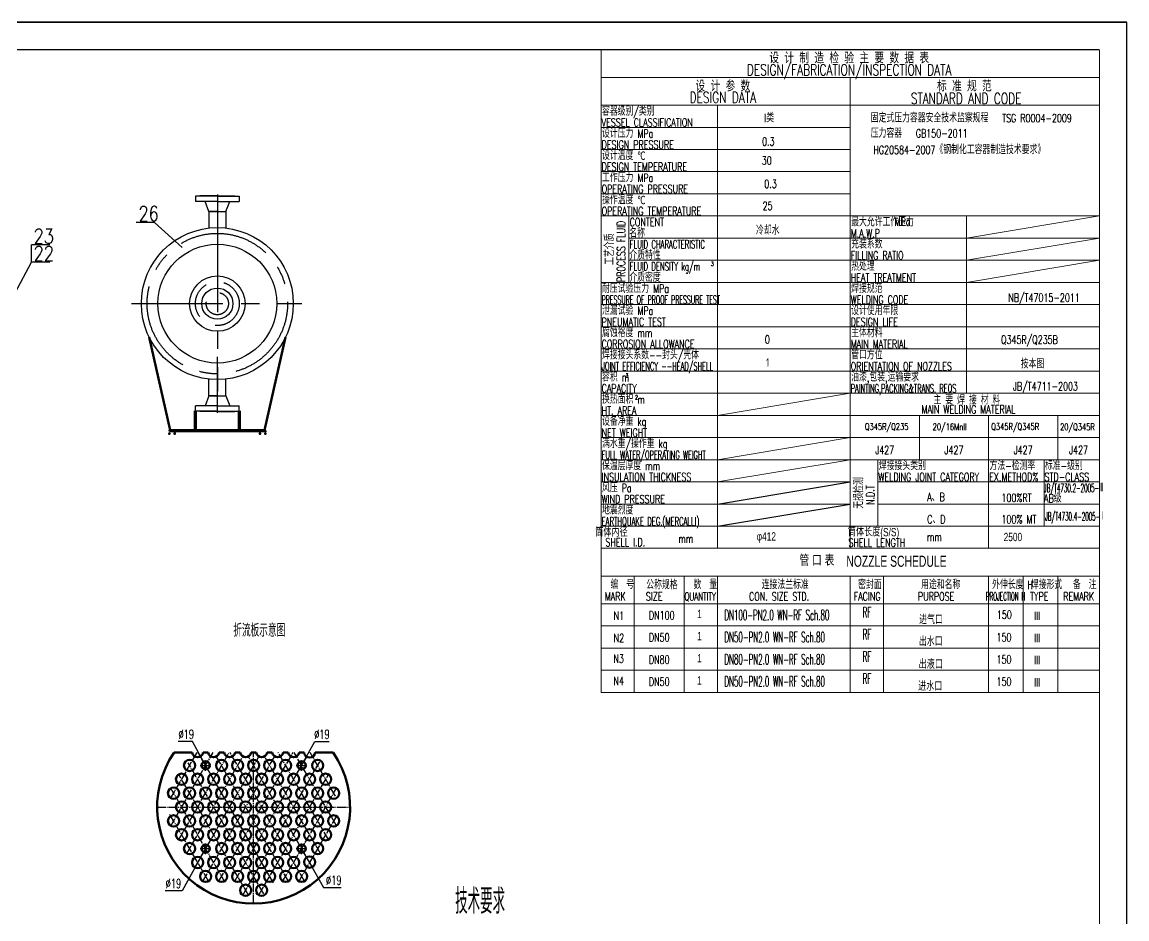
# Model space of a CAD drawing. Header units: millimetres. Extents: x 75358 to 83432, y 78872 to 84574.
# Drawn here: x 79600 to 83432, y 81466 to 84574 of the extents above; entities that cross this region are included whole.
import ezdxf
from ezdxf.enums import TextEntityAlignment as Align

# ---------------------------------------------------------------- set-up
doc = ezdxf.new("R2010")
doc.units = ezdxf.units.MM
for name, pattern in [('CENTER', [50.8, 31.75, -6.35, 6.35, -6.35]), ('DASHED', [19.05, 12.7, -6.35]), ('EB_DASHDOT', [39, 30, -3, 3, -3])]:
    doc.linetypes.add(name, pattern=pattern)
for name, color, linetype in [('09图框与明细表层', 4, 'Continuous'), ('2细线层', 4, 'Continuous'), ('3中心线层', 1, 'CENTER'), ('4虚线层', 6, 'DASHED'), ('7标注层', 4, 'Continuous'), ('DATA', 4, 'Continuous')]:
    doc.layers.add(name, color=color, linetype=linetype)
for name, color, linetype, lineweight in [('A 粗实线', 7, 'Continuous', 60), ('CAXA0', 7, 'Continuous', 70), ('CAXA1', 1, 'EB_DASHDOT', 25), ('CAXA3', 7, 'Continuous', 25), ('图层1', 7, 'Continuous', 30), ('文字', 4, 'Continuous', 13)]:
    doc.layers.add(name, color=color, linetype=linetype, lineweight=lineweight)
doc.styles.add('JEREH', font='romans.shx', dxfattribs={"width": 0.7, "bigfont": 'hztxt.shx'})
doc.styles.add('JEREH1', font='isocp.shx', dxfattribs={"width": 0.75, "bigfont": 'hzfs.shx'})
doc.styles.add('PC_TEXTSTYLE', font='romans.shx', dxfattribs={"width": 0.75, "bigfont": 'hztxt.shx'})
doc.styles.add('VCADHZ', font='vcadtxt3.shx', dxfattribs={"width": 0.75, "bigfont": 'vcadhz.shx'})
doc.styles.add('机械', font='txt.shx', dxfattribs={"width": 0.667, "height": 15, "bigfont": 'gbcbig.shx'})
doc.styles.add('残雪', font='romans.shx', dxfattribs={"width": 0.5, "bigfont": 'hztxt.shx'})

# ---------------------------------------------------------------- blocks, each defined once
blk = doc.blocks.new('*CAXBLOCK123250')
at = {"layer": 'CAXA3', "linetype": 'Continuous', "lineweight": 25}
blk.add_hatch(color=0, dxfattribs=at).paths.add_polyline_path([(-930.9, -1121.9), (-934.9, -1111.8), (-937.3, -1113.1)], flags=0)
at = {"layer": 'CAXA3', "color": 0, "linetype": 'Continuous', "lineweight": 25}
for p, q in [((-976.9, -1039.2), (-1026.6, -1039.2)), ((-930.9, -1121.9), (-976.9, -1039.2))]:
    blk.add_line(p, q, dxfattribs=at)
at = {"layer": 'CAXA3', "color": 0, "linetype": 'Continuous', "lineweight": 25, "insert": (-1025, -998), "char_height": 31.5, "attachment_point": 1, "style": '机械'}
blk.add_mtext('{%%C}19', dxfattribs=at)
blk = doc.blocks.new('*CAXBLOCK124251')
at = {"layer": 'CAXA3', "linetype": 'Continuous', "lineweight": 25}
blk.add_hatch(color=0, dxfattribs=at).paths.add_polyline_path([(-597.9, -1121.9), (-593.8, -1111.8), (-591.4, -1113.1)], flags=0)
at = {"layer": 'CAXA3', "color": 0, "linetype": 'Continuous', "lineweight": 25}
for p, q in [((-597.9, -1121.9), (-551.8, -1039.2)), ((-551.8, -1039.2), (-502.1, -1039.2))]:
    blk.add_line(p, q, dxfattribs=at)
at = {"layer": 'CAXA3', "color": 0, "linetype": 'Continuous', "lineweight": 25, "insert": (-554.6, -998), "char_height": 31.5, "attachment_point": 1, "style": '机械'}
blk.add_mtext('{%%C}19', dxfattribs=at)
blk = doc.blocks.new('*CAXBLOCK125252')
at = {"layer": 'CAXA3', "linetype": 'Continuous', "lineweight": 25}
blk.add_hatch(color=0, dxfattribs=at).paths.add_polyline_path([(-930.9, -1410.2), (-937.3, -1419), (-934.9, -1420.3)], flags=0)
at = {"layer": 'CAXA3', "color": 0, "linetype": 'Continuous', "lineweight": 25}
for p, q in [((-930.9, -1410.2), (-1012.5, -1556.5)), ((-1012.5, -1556.5), (-1071.2, -1556.5))]:
    blk.add_line(p, q, dxfattribs=at)
at = {"layer": 'CAXA3', "color": 0, "linetype": 'Continuous', "lineweight": 25, "insert": (-1069.6, -1515.4), "char_height": 31.5, "attachment_point": 1, "style": '机械'}
blk.add_mtext('{%%C}19', dxfattribs=at)
blk = doc.blocks.new('*CAXBLOCK126253')
at = {"layer": 'CAXA3', "linetype": 'Continuous', "lineweight": 25}
blk.add_hatch(color=0, dxfattribs=at).paths.add_polyline_path([(-597.9, -1410.2), (-593.8, -1420.3), (-591.4, -1419)], flags=0)
at = {"layer": 'CAXA3', "color": 0, "linetype": 'Continuous', "lineweight": 25}
for p, q in [((-597.9, -1410.2), (-522.6, -1545.2)), ((-522.6, -1545.2), (-460.9, -1545.2))]:
    blk.add_line(p, q, dxfattribs=at)
at = {"layer": 'CAXA3', "color": 0, "linetype": 'Continuous', "lineweight": 25, "insert": (-513.4, -1504), "char_height": 31.5, "attachment_point": 1, "style": '机械'}
blk.add_mtext('{%%C}19', dxfattribs=at)

msp = doc.modelspace()

# ---------------------------------------------------------------- linework, layer by layer
at = {"color": 4}
for p, q in [((82011.55986, 82903.91377), (82472.36016, 82980.71378)), ((82011.55986, 82827.11377), (82472.36016, 82903.91377))]:
    msp.add_line(p, q, dxfattribs=at)
at = {"ltscale": 10}
for radius in [263.5, 206, 96, 54]:
    msp.add_circle((80277.48822, 83598.50199), radius, dxfattribs=at)
at = {"layer": '09图框与明细表层'}
for p, q in [((75358.19635, 84574.31393), (83431.79635, 84574.31393)), ((83431.79635, 84574.31393), (75358.19635, 84574.31393)), ((83431.79635, 78871.91393), (83431.79635, 84574.31393))]:
    msp.add_line(p, q, dxfattribs=at)
at = {"layer": '09图框与明细表层', "color": 7}
msp.add_line((83335.79635, 84478.31393), (75598.19635, 84478.31393), dxfattribs=at)
at = {"layer": '3中心线层', "ltscale": 10}
for p, q in [((80277.48822, 83977.18236), (80277.48822, 83794.99473)), ((80277.48822, 83964.68236), (80277.48822, 83782.49473)), ((80277.48822, 83886.55089), (80277.48822, 83295.46332)), ((79979.5697, 83598.50199), (80570.10237, 83598.50199)), ((80277.48822, 83232.32163), (80277.48822, 83414.50925)), ((80277.48822, 83219.82163), (80277.48822, 83402.00925))]:
    msp.add_line(p, q, dxfattribs=at)
msp.add_circle((80277.48822, 83598.50199), 243.5, dxfattribs=at)
at = {"layer": '4虚线层', "ltscale": 10}
for radius in [76, 38.5]:
    msp.add_circle((80277.48822, 83598.50199), radius, dxfattribs=at)
at = {"layer": '7标注层'}
for p, q in [((80060.03841, 83880.15317), (79996.03841, 83880.15317)), ((80155.59581, 83793.3666), (80060.03841, 83880.15317)), ((79632.44801, 83741.96572), (79632.44801, 83801.96572)), ((79696.44801, 83801.96572), (79632.44801, 83801.96572)), ((79576.04758, 83635.87844), (79632.44801, 83741.96572)), ((79696.44801, 83741.96572), (79632.44801, 83741.96572))]:
    msp.add_line(p, q, dxfattribs=at)
at = {"layer": 'A 粗实线'}
for p, q in [((80114.27642, 83159.49907), (80041.02211, 83482.24352)), ((80440.70001, 83159.49907), (80513.95432, 83482.24352)), ((80198.97652, 83159.49907), (80198.97652, 83226.92652)), ((80202.49197, 83159.49907), (80202.49197, 83225.75518)), ((80352.48446, 83159.49907), (80352.48446, 83225.75518)), ((80355.99991, 83159.49907), (80355.99991, 83226.92652)), ((80111.09029, 83159.49907), (80443.88614, 83159.49907)), ((80111.09029, 83155.98362), (80111.09029, 83159.49907)), ((80111.09029, 83155.98362), (80443.88614, 83155.98362)), ((80129.83935, 83151.76508), (80129.83935, 83163.71761)), ((80425.13708, 83151.76508), (80425.13708, 83163.71761)), ((80443.88614, 83155.98362), (80443.88614, 83159.49907)), ((80443.88614, 83155.98362), (80443.88614, 83159.49907)), ((80443.88614, 83155.98362), (80443.88614, 83159.49907))]:
    msp.add_line(p, q, dxfattribs=at)
for p in [(80111.09029, 83147.77049), (80129.83935, 83147.77049), (80425.13708, 83147.77049), (80443.88614, 83155.98362), (80443.88614, 83147.77049)]:
    msp.add_point(p, dxfattribs=at)
at = {"layer": 'CAXA0'}
for p, q in [((80127.37991, 82042.59575), (80189.89172, 82042.59575)), ((80228.34365, 82042.59575), (80245.39172, 82042.59575)), ((80283.84365, 82042.59575), (80300.89172, 82042.59575)), ((80339.34365, 82042.59575), (80356.39172, 82042.59575)), ((80394.84365, 82042.59575), (80411.89172, 82042.59575)), ((80450.34365, 82042.59575), (80467.39172, 82042.59575)), ((80505.84365, 82042.59575), (80522.89172, 82042.59575)), ((80561.34365, 82042.59575), (80578.21246, 82042.59575)), ((80617.02291, 82042.59575), (80679.35546, 82042.59575))]:
    msp.add_line(p, q, dxfattribs=at)
for centre, radius in [((80181.36768, 81997.78898), 19.5), ((80236.86768, 81997.78898), 14.25), ((80292.36768, 81997.78898), 19.5), ((80347.86768, 81997.78898), 19.5), ((80403.36768, 81997.78898), 19.5), ((80458.86768, 81997.78898), 19.5), ((80514.36768, 81997.78898), 19.5), ((80569.86768, 81997.78898), 14.25), ((80625.36768, 81997.78898), 19.5), ((80153.61768, 81949.72457), 19.5), ((80209.11768, 81949.72457), 19.5), ((80264.61768, 81949.72457), 19.5), ((80320.11768, 81949.72457), 19.5), ((80375.61768, 81949.72457), 19.5), ((80431.11768, 81949.72457), 19.5), ((80486.61768, 81949.72457), 19.5), ((80542.11768, 81949.72457), 19.5), ((80597.61768, 81949.72457), 19.5), ((80653.11768, 81949.72457), 19.5), ((80125.86768, 81901.66016), 19.5), ((80181.36768, 81901.66016), 19.5), ((80236.86768, 81901.66016), 19.5), ((80292.36768, 81901.66016), 19.5), ((80347.86768, 81901.66016), 19.5), ((80403.36768, 81901.66016), 19.5), ((80458.86768, 81901.66016), 19.5), ((80514.36768, 81901.66016), 19.5), ((80569.86768, 81901.66016), 19.5), ((80625.36768, 81901.66016), 19.5), ((80680.86768, 81901.66016), 19.5), ((80153.61768, 81853.59575), 19.5), ((80209.11768, 81853.59575), 19.5), ((80264.61768, 81853.59575), 19.5), ((80320.11768, 81853.59575), 19.5), ((80375.61768, 81853.59575), 19.5), ((80431.11768, 81853.59575), 19.5), ((80486.61768, 81853.59575), 19.5), ((80542.11768, 81853.59575), 19.5), ((80597.61768, 81853.59575), 19.5), ((80653.11768, 81853.59575), 19.5), ((80125.86768, 81805.53134), 19.5), ((80181.36768, 81805.53134), 19.5), ((80236.86768, 81805.53134), 19.5), ((80292.36768, 81805.53134), 19.5), ((80347.86768, 81805.53134), 19.5), ((80403.36768, 81805.53134), 19.5), ((80458.86768, 81805.53134), 19.5), ((80514.36768, 81805.53134), 19.5), ((80569.86768, 81805.53134), 19.5), ((80625.36768, 81805.53134), 19.5), ((80680.86768, 81805.53134), 19.5), ((80153.61768, 81757.46693), 19.5), ((80209.11768, 81757.46693), 19.5), ((80264.61768, 81757.46693), 19.5), ((80320.11768, 81757.46693), 19.5), ((80375.61768, 81757.46693), 19.5), ((80431.11768, 81757.46693), 19.5), ((80486.61768, 81757.46693), 19.5), ((80542.11768, 81757.46693), 19.5), ((80597.61768, 81757.46693), 19.5), ((80653.11768, 81757.46693), 19.5), ((80181.36768, 81709.40252), 19.5), ((80292.36768, 81709.40252), 19.5), ((80347.86768, 81709.40252), 19.5), ((80403.36768, 81709.40252), 19.5), ((80458.86768, 81709.40252), 19.5), ((80514.36768, 81709.40252), 19.5), ((80625.36768, 81709.40252), 19.5), ((80236.86768, 81709.40252), 14.25), ((80569.86768, 81709.40252), 14.25), ((80209.11768, 81661.33811), 19.5), ((80264.61768, 81661.33811), 19.5), ((80320.11768, 81661.33811), 19.5), ((80375.61768, 81661.33811), 19.5), ((80431.11768, 81661.33811), 19.5), ((80486.61768, 81661.33811), 19.5), ((80542.11768, 81661.33811), 19.5), ((80597.61768, 81662.67552), 19.5), ((80236.86768, 81613.2737), 19.5), ((80292.36768, 81613.2737), 19.5), ((80347.86768, 81613.2737), 19.5), ((80403.36768, 81613.2737), 19.5), ((80458.86768, 81613.2737), 19.5), ((80514.36768, 81613.2737), 19.5), ((80569.86768, 81613.2737), 19.5), ((80375.61768, 81565.20929), 19.5), ((80431.11768, 81565.20929), 19.5)]:
    msp.add_circle(centre, radius, dxfattribs=at)
for centre, radius, start, end in [((80403.36768, 81853.59575), 334.5, 145.59615169, 34.40384831), ((80209.11768, 82045.85339), 19.5, 189.61683454, 350.38316546), ((80264.61768, 82045.85339), 19.5, 189.61683454, 350.38316546), ((80320.11768, 82045.85339), 19.5, 189.61683454, 350.38316546), ((80375.61768, 82045.85339), 19.5, 189.61683454, 350.38316546), ((80431.11768, 82045.85339), 19.5, 189.61683454, 350.38316546), ((80486.61768, 82045.85339), 19.5, 189.61683454, 350.38316546), ((80542.11768, 82045.85339), 19.5, 189.61683454, 350.38316546), ((80597.61768, 82044.51598), 19.5, 185.6512585, 354.3487415)]:
    msp.add_arc(centre, radius, start, end, dxfattribs=at)
at = {"layer": 'CAXA1', "linetype": 'EB_DASHDOT', "lineweight": 25}
for p, q in [((80114.8557, 81786.45803), (80262.73689, 82042.59575)), ((80403.36768, 81519.09575), (80403.36768, 82042.59575)), ((80171.84906, 81692.91577), (80365.86768, 82028.96589)), ((80218.11768, 81997.78898), (80255.61768, 81997.78898)), ((80227.13669, 81596.41911), (80476.86768, 82028.96589)), ((80236.86768, 81979.03898), (80236.86768, 82016.53898)), ((80524.10447, 81596.4091), (80274.36768, 82028.96589)), ((80551.11768, 81997.78898), (80588.61768, 81997.78898)), ((80569.86768, 81979.03898), (80569.86768, 82016.53898)), ((80304.5348, 81592.19964), (80115.11191, 81920.28971)), ((80068.86768, 81853.59575), (80737.86768, 81853.59575)), ((80236.86768, 81690.65252), (80236.86768, 81728.15252)), ((80569.86768, 81690.65252), (80569.86768, 81728.15252)), ((80218.11768, 81709.40252), (80255.61768, 81709.40252)), ((80551.11768, 81709.40252), (80588.61768, 81709.40252))]:
    msp.add_line(p, q, dxfattribs=at)
at = {"layer": 'CAXA1'}
for p, q in [((80114.86688, 81882.60621), (80207.23689, 82042.59575)), ((80143.86768, 81740.57943), (80318.23689, 82042.59575)), ((80464.11768, 81604.18043), (80210.99848, 82042.59575)), ((80471.96877, 81590.58196), (80210.99848, 82042.59575)), ((80284.0489, 81598.86514), (80540.23689, 82042.59575)), ((80579.34539, 81596.85783), (80321.99848, 82042.59575)), ((80662.6351, 81740.98228), (80488.49848, 82042.59575)), ((80689.11768, 81791.24192), (80543.99848, 82042.59575)), ((80686.95163, 81891.12246), (80599.49848, 82042.59575)), ((80438.62853, 81552.20013), (80176.49888, 82006.22199)), ((80199.39501, 81644.49794), (80421.36768, 82028.96589)), ((80339.63036, 81599.00624), (80587.2943, 82027.97277)), ((80365.97919, 81548.51493), (80632.53572, 82010.20438)), ((80605.12853, 81648.32895), (80385.36768, 82028.96589)), ((80634.99964, 81692.71949), (80440.86768, 82028.96589)), ((80385.36768, 81548.3218), (80143.86768, 81966.61207)), ((80422.76675, 81550.74505), (80662.44125, 81965.87345)), ((80503.96903, 81595.2627), (80690.74073, 81918.76078)), ((80246.39023, 81596.78018), (80112.48542, 81828.71011)), ((80690.33158, 81821.92328), (80559.54996, 81595.40287))]:
    msp.add_line(p, q, dxfattribs=at)
at = {"layer": '图层1'}
for p, q in [((80277.48822, 83971.31689), (80202.0927, 83971.31689)), ((80202.0927, 83971.31689), (80202.0927, 83952.92224)), ((80277.48822, 83952.92224), (80202.0927, 83952.92224)), ((80277.48822, 83972.50109), (80217.09263, 83972.50109)), ((80217.09263, 83972.50109), (80217.09263, 83971.31689)), ((80234.48822, 83952.92224), (80234.46097, 83952.92224)), ((80234.61644, 83952.50109), (80234.46097, 83952.92224)), ((80247.48822, 83917.63293), (80235.2527, 83952.92224)), ((80277.48822, 83972.50109), (80337.8838, 83972.50109)), ((80277.48822, 83971.31689), (80352.88373, 83971.31689)), ((80277.48822, 83952.92224), (80352.88373, 83952.92224)), ((80307.48822, 83917.63293), (80320.51546, 83952.92224)), ((80337.8838, 83972.50109), (80337.8838, 83971.31689)), ((80352.88373, 83971.31689), (80352.88373, 83952.92224)), ((80247.48822, 83917.63293), (80247.48822, 83860.28864)), ((80277.48822, 83917.63293), (80247.48822, 83917.63293)), ((80251.48822, 83917.63293), (80307.48822, 83917.63293)), ((80277.48822, 83917.63293), (80307.48822, 83917.63293)), ((80307.48822, 83917.63293), (80307.48822, 83860.28864)), ((80247.48822, 83279.37106), (80247.48822, 83336.71534)), ((80307.48822, 83279.37106), (80307.48822, 83336.71534)), ((80247.48822, 83279.37106), (80235.2527, 83244.08175)), ((80277.48822, 83279.37106), (80247.48822, 83279.37106)), ((80251.48822, 83279.37106), (80307.48822, 83279.37106)), ((80277.48822, 83279.37106), (80307.48822, 83279.37106)), ((80307.48822, 83279.37106), (80320.51546, 83244.08175)), ((80277.48822, 83244.08175), (80202.0927, 83244.08175)), ((80202.0927, 83225.6871), (80202.0927, 83244.08175)), ((80277.48822, 83225.6871), (80202.0927, 83225.6871)), ((80217.09263, 83224.50289), (80217.09263, 83225.6871)), ((80277.48822, 83224.50289), (80217.09263, 83224.50289)), ((80234.61644, 83244.50289), (80234.46097, 83244.08175)), ((80234.48822, 83244.08175), (80234.46097, 83244.08175)), ((80277.48822, 83244.08175), (80352.88373, 83244.08175)), ((80277.48822, 83225.6871), (80352.88373, 83225.6871)), ((80277.48822, 83224.50289), (80337.8838, 83224.50289)), ((80337.8838, 83224.50289), (80337.8838, 83225.6871)), ((80352.88373, 83225.6871), (80352.88373, 83244.08175))]:
    msp.add_line(p, q, dxfattribs=at)
at = {"layer": '文字'}
for p, q in [((81608.35912, 82801.79392), (81608.3596, 84478.31391)), ((81608.35912, 82801.79392), (81608.3596, 84478.31391)), ((81608.36041, 82251.11372), (81608.3596, 84478.31391)), ((81608.36041, 82251.11372), (81608.3596, 84478.31391)), ((83336.36052, 78967.91393), (83336.36052, 84478.31393)), ((83336.36071, 84382.31391), (81608.35957, 84382.31391)), ((82472.36016, 82827.11377), (82472.36016, 84382.31391)), ((82472.36016, 82750.31376), (82472.36016, 84382.31391)), ((83336.36071, 84286.3139), (81608.35957, 84286.3139)), ((83336.36071, 84286.3139), (81608.35957, 84286.3139)), ((82011.55986, 82827.11377), (82011.55986, 84286.3139)), ((82011.55986, 82750.31376), (82011.55986, 84286.3139)), ((82472.36016, 84209.51389), (81608.35957, 84209.51389)), ((82472.36016, 84209.51389), (81608.35957, 84209.51389)), ((82472.36016, 84132.71388), (81608.35957, 84132.71388)), ((82472.36016, 84132.71388), (81608.35957, 84132.71388)), ((82472.36016, 84055.91388), (81608.35957, 84055.91388)), ((82472.36016, 84055.91388), (81608.35957, 84055.91388)), ((82472.36016, 83979.11387), (81608.35957, 83979.11387)), ((82472.36016, 83979.11387), (81608.35957, 83979.11387)), ((83336.36071, 83902.31386), (81608.35981, 83902.31386)), ((83336.36071, 83902.31386), (81608.35981, 83902.31386)), ((81704.35961, 83671.91384), (81704.35961, 83902.31386)), ((81704.35961, 83671.91384), (81704.35961, 83902.31386)), ((82875.56019, 83287.91381), (82875.56019, 83902.31386)), ((82875.56019, 83825.51386), (83336.36071, 83902.31386)), ((82875.56019, 83287.91381), (82875.56019, 83902.31386)), ((82875.56019, 83825.51386), (83336.36071, 83902.31386)), ((83336.36071, 83825.51386), (81704.35961, 83825.51386)), ((83336.36071, 83825.51386), (81704.35961, 83825.51386)), ((82875.56019, 83748.71385), (83336.36071, 83825.51386)), ((82875.56019, 83748.71385), (83336.36071, 83825.51386)), ((83336.36071, 83748.71385), (81704.35961, 83748.71385)), ((83336.36071, 83748.71385), (81704.35961, 83748.71385)), ((82875.56019, 83671.91384), (83336.36071, 83748.71385)), ((82875.56019, 83671.91384), (83336.36071, 83748.71385)), ((83336.36071, 83671.91384), (81608.35957, 83671.91384)), ((83336.36071, 83671.91384), (81608.35957, 83671.91384)), ((83336.36071, 83595.11384), (81608.35957, 83595.11384)), ((83336.36071, 83595.11384), (81608.35957, 83595.11384)), ((83336.36071, 83518.31383), (81608.35957, 83518.31383)), ((83336.36071, 83518.31383), (81608.35957, 83518.31383)), ((83336.36071, 83441.51382), (81608.35957, 83441.51382)), ((83336.36071, 83441.51382), (81608.35957, 83441.51382)), ((83336.36071, 83364.71381), (81608.35957, 83364.71381)), ((83336.36071, 83364.71381), (81608.35957, 83364.71381)), ((83336.36071, 83287.91381), (81608.35957, 83287.91381)), ((83336.36071, 83287.91381), (81608.35957, 83287.91381)), ((82011.55986, 83211.1138), (82472.36016, 83287.91381)), ((82011.55986, 83211.1138), (82472.36016, 83287.91381)), ((83336.36071, 83211.1138), (81608.35957, 83211.1138)), ((82712.36018, 83211.1138), (82712.36018, 83057.51379)), ((82952.3602, 83211.1138), (82952.3602, 83057.51379)), ((83192.36022, 83211.1138), (83192.36022, 83057.51379)), ((83336.36071, 83134.31379), (81608.35957, 83134.31379)), ((82011.55986, 83057.51379), (82472.36016, 83134.31379)), ((83336.36071, 83057.51379), (81608.35957, 83057.51379)), ((82011.55986, 82980.71378), (82472.36016, 83057.51379)), ((82568.35996, 82827.11377), (82568.35996, 83057.51379)), ((82952.35999, 82750.31376), (82952.35999, 83057.51379)), ((83144.36001, 82827.11377), (83144.36001, 83057.51379)), ((82472.36016, 82980.71378), (81608.35957, 82980.71378)), ((83336.36071, 82980.71378), (82568.35996, 82980.71378)), ((82472.36016, 82903.91377), (81608.35957, 82903.91377)), ((83336.36071, 82903.91377), (82568.35996, 82903.91377)), ((83336.36071, 82827.11377), (81608.35957, 82827.11377)), ((83336.36071, 82827.11377), (81608.35957, 82827.11377)), ((83336.36071, 82827.11377), (81608.35957, 82827.11377)), ((82472.36087, 82827.11377), (81608.36028, 82827.11377)), ((83329.98108, 82750.31376), (81608.36023, 82750.31376)), ((83336.36142, 82750.31376), (81608.36028, 82750.31376)), ((83336.36142, 82750.31376), (81608.36028, 82750.31376)), ((83336.36142, 82750.31376), (81608.36028, 82750.31376)), ((83333.17125, 82750.31376), (81608.361, 82750.31376)), ((83336.36071, 82654.31375), (81608.36028, 82654.31375)), ((83336.36071, 82654.31375), (81608.36028, 82654.31375)), ((81723.56029, 82251.11372), (81723.56029, 82654.31375)), ((81896.35985, 82251.11372), (81896.35985, 82654.31375)), ((82011.55986, 82251.11372), (82011.55986, 82654.31375)), ((82472.3605, 82251.11372), (82472.3605, 82654.31375)), ((82587.56051, 82251.11372), (82587.56051, 82654.31375)), ((82952.36054, 82251.11372), (82952.36054, 82654.31375)), ((83072.36055, 82251.11372), (83072.36055, 82654.31375)), ((83192.34353, 82251.11372), (83192.34353, 82654.31375)), ((83336.36044, 82558.31374), (81608.36028, 82558.31374)), ((83336.36044, 82481.51374), (81608.36028, 82481.51374)), ((83336.36044, 82404.71373), (81608.36028, 82404.71373)), ((83336.36044, 82327.91372), (81608.36028, 82327.91372)), ((83336.36044, 82251.11372), (81608.36028, 82251.11372))]:
    msp.add_line(p, q, dxfattribs=at)

# ---------------------------------------------------------------- block references
at = {"layer": '2细线层', "ltscale": 80}
for name in ['*CAXBLOCK123250', '*CAXBLOCK124251', '*CAXBLOCK125252', '*CAXBLOCK126253']:
    msp.add_blockref(name, (81167.73314, 83119.64436), dxfattribs=at)

# ---------------------------------------------------------------- texts
at = {"layer": '2细线层', "ltscale": 80, "style": '残雪', "width": 0.5}
for s, height, p in [(' DN100-PN2.0 WN-RF Sch.80', 36, (82023.5956, 82501.29496)), ('RF', 36, (82515.3838, 82510.86004)), (' DN50-PN2.0 WN-RF Sch.80', 36, (82023.5956, 82424.49495)), ('RF', 36, (82515.3838, 82434.06004)), (' DN80-PN2.0 WN-RF Sch.80', 36, (82023.5956, 82347.69494)), ('RF', 36, (82515.3838, 82357.26003)), (' DN50-PN2.0 WN-RF Sch.80', 36, (82023.5956, 82270.89494)), ('RF', 36, (82515.3838, 82280.46002)), ('技术要求 ', 86.4, (81102.36129, 81483.96664))]:
    msp.add_text(s, height=height, dxfattribs=at).set_placement(p)
at = {"layer": '2细线层', "ltscale": 80, "insert": (80332.84252, 82488.94256), "char_height": 45, "attachment_point": 1, "style": '机械'}
msp.add_mtext('折流板示意图', dxfattribs=at)
at = {"layer": '7标注层', "style": 'PC_TEXTSTYLE', "width": 0.8}
for s, p in [('26', (80004.02659, 83884.88549)), ('23', (79640.43619, 83806.69804)), ('22', (79640.43619, 83746.69804))]:
    msp.add_text(s, height=51.2, dxfattribs=at).set_placement(p)
at = {"layer": 'DATA', "style": 'VCADHZ', "width": 0.75}
for s, height, p in [('筒体内径', 28.80057, (81644.18957, 82808.94073)), ('φ412', 28.800579, (82181.2769, 82787.60991)), ('筒体长度(S/S)', 28.80057, (82553.23726, 82806.04841)), ('2500', 28.80057, (83036.45328, 82789.62148))]:
    msp.add_text(s, height=height, dxfattribs=at).set_placement(p, align=Align.MIDDLE)
for s, height, p in [(' 1', 28.80057, (81933.2924, 82508.50461)), (' 1', 28.80057, (81933.2924, 82431.7046)), (' 1', 28.80057, (81933.2924, 82354.9046)), ('出液口', 28.800579, (82709.50657, 82333.0463)), (' 1', 28.80057, (81933.2924, 82278.10459)), ('进水口', 28.800579, (82707.89497, 82256.83814))]:
    msp.add_text(s, height=height, dxfattribs=at).set_placement(p)
at = {"layer": '文字'}
for s, height, style, width, p in [('设 计 制 造 检 验 主 要 数 据 表', 38.4000034, 'JEREH', 0.7, (82468.83873, 84431.0697)), ('DESIGN/FABRICATION/INSPECTION DATA', 38.4000034, 'JEREH', 0.7, (82468.83873, 84389.50903)), ('设 计 参 数', 38.400003, 'JEREH', 0.7, (82030.73859, 84333.91718)), ('设 计 参 数', 38.400003, 'JEREH', 0.7, (82030.73859, 84333.91718)), ('标 准 规 范', 38.400003, 'JEREH', 0.7, (82868.09069, 84333.66258)), ('标 准 规 范', 38.400003, 'JEREH', 0.7, (82868.09069, 84333.66258)), ('DESIGN DATA', 38.4000034, 'JEREH', 0.7, (82030.73859, 84294.23699)), ('DESIGN DATA', 38.4000034, 'JEREH', 0.7, (82030.73859, 84294.23699)), ('STANDARD AND CODE', 38.4000034, 'JEREH', 0.7, (82873.91874, 84290.5343)), ('STANDARD AND CODE', 38.4000034, 'JEREH', 0.7, (82873.91874, 84290.5343)), ('主 要 焊 接 材 料', 28.8000026, 'JEREH', 0.7, (82877.00763, 83249.28664)), ('主 要 焊 接 材 料', 28.8000026, 'JEREH', 0.7, (82877.00763, 83249.28664)), ('MAIN WELDING MATERIAL', 28.8000026, 'JEREH', 0.7, (82882.43287, 83217.26011)), ('MAIN WELDING MATERIAL', 28.8000026, 'JEREH', 0.7, (82882.43287, 83217.26011)), ('J427', 28.800003, 'JEREH', 0.7, (82591.99848, 83076.83286)), ('J427', 28.800003, 'JEREH', 0.7, (82831.99829, 83076.83286)), ('J427', 28.800003, 'JEREH', 0.7, (83071.99833, 83076.83286)), ('J427', 28.800003, 'JEREH', 0.7, (83263.99812, 83076.83286)), ('NOZZLE SCHEDULE', 38.4000034, 'VCADHZ', 0.7, (82632.65695, 82686.3661)), ('MARK', 28.800003, 'JEREH', 0.7, (81657.36947, 82569.14775)), ('SIZE', 28.800003, 'JEREH', 0.7, (81792.63654, 82569.14775)), ('QUANTITY ', 28.800003, 'JEREH', 0.62, (81958.2219, 82568.94007)), ('CON. SIZE STD.', 28.8000026, 'JEREH', 0.7, (82225.47385, 82569.14775)), ('FACING', 28.800003, 'JEREH', 0.7, (82530.96697, 82569.14775)), ('PURPOSE', 28.800003, 'JEREH', 0.7, (82770.37429, 82569.14775)), ('PROJECTION H', 28.8000026, 'JEREH', 0.4, (83011.13787, 82569.14775)), ('TYPE', 28.800003, 'JEREH', 0.7, (83127.911, 82569.04462)), ('REMARK', 28.800003, 'JEREH', 0.7, (83264.47409, 82569.14775))]:
    msp.add_text(s, height=height, dxfattribs=dict(at, style=style, width=width)).set_placement(p, align=Align.CENTER)
for s, height, style, width, p in [('容器级别/类别             ', 28.8000026, 'JEREH', 0.7, (81611.47952, 84250.51418)), ('容器级别/类别             ', 28.8000026, 'JEREH', 0.7, (81611.47952, 84250.51418)), ('I类', 28.800003, 'JEREH', 0.7, (82174.27177, 84227.60476)), ('  固定式压力容器安全技术监察规程   TSG R0004-2009', 28.8000026, 'JEREH', 0.7, (82515.65831, 84226.93505)), ('  固定式压力容器安全技术监察规程   TSG R0004-2009', 28.8000026, 'JEREH', 0.7, (82515.65831, 84226.93505)), ('VESSEL CLASSIFICATION', 28.8000026, 'JEREH', 0.7, (81610.13552, 84211.91389)), ('VESSEL CLASSIFICATION', 28.8000026, 'JEREH', 0.7, (81610.13552, 84211.91389)), ('设计压力 MPa', 28.800003, 'JEREH', 0.7, (81611.47952, 84173.71417)), ('  压力容器   GB150-2011', 28.8000026, 'JEREH', 0.7, (82515.65831, 84174.13505)), ('  压力容器   GB150-2011', 28.8000026, 'JEREH', 0.7, (82515.65831, 84174.13505)), ('DESIGN PRESSURE', 28.8000026, 'JEREH', 0.7, (81610.13552, 84135.11388)), ('DESIGN PRESSURE', 28.8000026, 'JEREH', 0.7, (81610.13552, 84135.11388)), ('HG20584-2007《钢制化工容器制造技术要求》', 28.8000026, 'JEREH', 0.7, (82552.53454, 84117.07342)), ('设计温度 ℃', 28.800003, 'JEREH', 0.7, (81611.47955, 84096.91417)), ('DESIGN TEMPERATURE', 28.8000026, 'JEREH', 0.7, (81610.13555, 84058.31388)), ('DESIGN TEMPERATURE', 28.8000026, 'JEREH', 0.7, (81610.13555, 84058.31388)), ('工作压力 MPa', 28.800003, 'JEREH', 0.7, (81611.47958, 84020.11416)), ('OPERATING PRESSURE', 28.8000026, 'JEREH', 0.7, (81610.13558, 83981.51387)), ('OPERATING PRESSURE', 28.8000026, 'JEREH', 0.7, (81610.13558, 83981.51387)), ('操作温度 ℃', 28.800003, 'JEREH', 0.7, (81611.4794, 83943.31415)), ('OPERATING TEMPERATURE', 28.8000026, 'JEREH', 0.7, (81610.1354, 83904.71386)), ('OPERATING TEMPERATURE', 28.8000026, 'JEREH', 0.7, (81610.1354, 83904.71386)), ('CONTENT', 28.800003, 'JEREH', 0.7, (81707.47922, 83866.51415)), ('CONTENT', 28.800003, 'JEREH', 0.7, (81707.47922, 83866.51415)), ('最大允许工作压力', 28.800003, 'JEREH', 0.7, (82475.47991, 83866.51415)), ('最大允许工作压力', 28.800003, 'JEREH', 0.7, (82475.47991, 83866.51415)), ('MPa', 28.800003, 'JEREH', 0.7, (82626.09829, 83868.066)), ('名称', 28.800003, 'JEREH', 0.7, (81706.13522, 83827.91386)), ('名称', 28.800003, 'JEREH', 0.7, (81706.13522, 83827.91386)), ('M.A.W.P', 28.800003, 'JEREH', 0.7, (82474.13591, 83827.91386)), ('M.A.W.P', 28.800003, 'JEREH', 0.7, (82474.13591, 83827.91386)), ('FLUID CHARACTERISTIC', 28.8000026, 'JEREH', 0.6, (81707.47922, 83789.71414)), ('充装系数', 28.800003, 'JEREH', 0.7, (82475.4798, 83789.71414)), ('充装系数', 28.800003, 'JEREH', 0.7, (82475.4798, 83789.71414)), ('介质特性', 28.800003, 'JEREH', 0.7, (81706.13522, 83751.11385)), ('介质特性', 28.800003, 'JEREH', 0.7, (81706.13522, 83751.11385)), ('FILLING RATIO', 28.8000026, 'JEREH', 0.7, (82474.1358, 83751.11385)), ('FILLING RATIO', 28.8000026, 'JEREH', 0.7, (82474.1358, 83751.11385)), ('FLUID DENSITY kg/m ', 28.8000026, 'JEREH', 0.6, (81707.47922, 83712.91413)), ('3', 14.4, 'JEREH', 0.7, (81988.96661, 83729.03656)), ('3', 14.4, 'JEREH', 0.7, (81988.96661, 83729.03656)), ('热处理', 28.800003, 'JEREH', 0.7, (82475.4798, 83712.91413)), ('热处理', 28.800003, 'JEREH', 0.7, (82475.4798, 83712.91413)), ('介质密度', 28.800003, 'JEREH', 0.7, (81706.13522, 83674.31384)), ('介质密度', 28.800003, 'JEREH', 0.7, (81706.13522, 83674.31384)), ('HEAT TREATMENT', 28.8000026, 'JEREH', 0.7, (82474.1358, 83674.31384)), ('HEAT TREATMENT', 28.8000026, 'JEREH', 0.7, (82474.1358, 83674.31384)), ('耐压试验压力 MPa', 28.800003, 'JEREH', 0.7, (81611.47954, 83636.11412)), ('焊接规范', 28.800003, 'JEREH', 0.7, (82475.4798, 83636.11412)), ('焊接规范', 28.800003, 'JEREH', 0.7, (82475.4798, 83636.11412)), ('PRESSURE OF PROOF PRESSURE TEST ', 28.8000026, 'JEREH', 0.45, (81610.13554, 83597.51384)), ('WELDING CODE', 28.8000026, 'JEREH', 0.7, (82474.1358, 83597.51384)), ('WELDING CODE', 28.8000026, 'JEREH', 0.7, (82474.1358, 83597.51384)), ('NB/T47015-2011', 28.8000026, 'JEREH', 0.7, (83020.51215, 83604.71384)), ('NB/T47015-2011', 28.8000026, 'JEREH', 0.7, (83020.51215, 83604.71384)), ('泄漏试验 MPa', 28.800003, 'JEREH', 0.7, (81611.47957, 83559.31412)), ('设计使用年限 ', 28.800003, 'JEREH', 0.7, (82475.4798, 83559.31412)), ('设计使用年限 ', 28.800003, 'JEREH', 0.7, (82475.4798, 83559.31412)), ('PNEUMATIC TEST', 28.8000026, 'JEREH', 0.7, (81610.13556, 83520.71383)), ('PNEUMATIC TEST', 28.8000026, 'JEREH', 0.7, (81610.13556, 83520.71383)), ('DESIGN LIFE', 28.8000026, 'JEREH', 0.7, (82474.1358, 83520.71383)), ('DESIGN LIFE', 28.8000026, 'JEREH', 0.7, (82474.1358, 83520.71383)), ('腐蚀裕度 mm', 28.800003, 'JEREH', 0.7, (81611.47959, 83482.51411)), ('0', 28.8, 'JEREH', 0.7, (82176.37539, 83459.92561)), ('主体材料', 28.800003, 'JEREH', 0.7, (82475.4798, 83482.51411)), ('主体材料', 28.800003, 'JEREH', 0.7, (82475.4798, 83482.51411)), ('Q345R/Q235B', 28.8000026, 'JEREH', 0.7, (82995.44929, 83458.9527)), ('CORROSION ALLOWANCE', 28.8000026, 'JEREH', 0.7, (81610.13559, 83443.91382)), ('CORROSION ALLOWANCE', 28.8000026, 'JEREH', 0.7, (81610.13559, 83443.91382)), ('MAIN MATERIAL', 28.8000026, 'JEREH', 0.7, (82474.1358, 83443.91382)), ('MAIN MATERIAL', 28.8000026, 'JEREH', 0.7, (82474.1358, 83443.91382)), ('焊接接头系数--封头/壳体', 28.8000026, 'JEREH', 0.7, (81611.47962, 83405.7141)), ('焊接接头系数', 28.800003, 'JEREH', 0.7, (81611.47962, 83405.7141)), ('管口方位', 28.800003, 'JEREH', 0.7, (82475.4798, 83405.7141)), ('管口方位', 28.800003, 'JEREH', 0.7, (82475.4798, 83405.7141)), ('JOINT EFFICIENCY --HEAD/SHELL ', 28.8000026, 'JEREH', 0.5, (81610.13562, 83367.11381)), ('1', 28.8, 'JEREH1', 0.7, (82180.70077, 83380.1065)), ('ORIENTATION OF NOZZLES', 28.8000026, 'JEREH', 0.7, (82474.1358, 83367.11381)), ('ORIENTATION OF NOZZLES', 28.8000026, 'JEREH', 0.7, (82474.1358, 83367.11381)), ('按本图', 28.800003, 'JEREH', 0.7, (83063.46748, 83374.31382)), ('按本图', 28.800003, 'JEREH', 0.7, (83063.46748, 83374.31382)), ('容积 m', 28.800003, 'JEREH', 0.7, (81611.47922, 83328.9141)), ('3', 14.4, 'JEREH', 0.7, (81692.16543, 83342.0129)), ('3', 14.4, 'JEREH', 0.7, (81692.16543, 83342.0129)), ('油漆,包装,运输要求', 28.800003, 'JEREH', 0.7, (82475.4798, 83328.9141)), ('油漆,包装,运输要求', 28.800003, 'JEREH', 0.7, (82475.4798, 83328.9141)), ('CAPACITY', 28.800003, 'JEREH', 0.7, (81610.13522, 83290.31381)), ('CAPACITY', 28.800003, 'JEREH', 0.7, (81610.13522, 83290.31381)), ('PAINTING,PACKING&TRANS. REQS', 28.8000026, 'JEREH', 0.5, (82474.1358, 83290.31381)), ('JB/T4711-2003', 28.8000026, 'JEREH', 0.7, (83036.6204, 83297.51381)), ('JB/T4711-2003', 28.8000026, 'JEREH', 0.7, (83036.6204, 83297.51381)), ('换热面积 m', 28.800003, 'JEREH', 0.7, (81611.47922, 83252.11409)), ('2', 14.4, 'JEREH', 0.7, (81725.84549, 83266.52925)), ('2', 14.4, 'JEREH', 0.7, (81725.84549, 83266.52925)), ('HT. AREA', 28.800003, 'JEREH', 0.7, (81610.13522, 83213.5138)), ('HT. AREA', 28.800003, 'JEREH', 0.7, (81610.13522, 83213.5138)), ('设备净重 kg', 28.800003, 'JEREH', 0.7, (81611.4797, 83175.31408)), ('Q345R/Q235', 23.040002, 'JEREH', 0.7, (82523.1289, 83160.52059)), ('20/16MnII', 23.040002, 'JEREH', 0.7, (82758.27386, 83160.07424)), ('Q345R/Q345R', 23.040002, 'JEREH', 0.7, (82961.33665, 83160.59023)), ('20/Q345R', 23.040002, 'JEREH', 0.7, (83200.09645, 83159.39423)), ('NET WEIGHT', 28.800003, 'JEREH', 0.7, (81610.1357, 83136.71379)), ('满水重/操作重 kg', 28.800003, 'JEREH', 0.7, (81611.47922, 83098.51408)), ('FULL WATER/OPERATING WEIGHT', 28.8000026, 'JEREH', 0.55, (81610.13522, 83059.91379)), ('保温层厚度 mm', 28.800003, 'JEREH', 0.7, (81611.47976, 83021.71407)), ('焊接接头类别', 28.800003, 'JEREH', 0.7, (82571.47903, 83021.71407)), ('方法-检测率', 28.800003, 'JEREH', 0.7, (82955.47906, 83021.71407)), ('标准-级别', 28.800003, 'JEREH', 0.7, (83147.47908, 83021.71407)), ('INSULATION THICKNESS', 28.8000026, 'JEREH', 0.7, (81610.13576, 82983.11378)), ('WELDING JOINT CATEGORY', 28.8000026, 'JEREH', 0.7, (82570.13503, 82983.11378)), ('EX.METHOD%%%', 28.8000026, 'JEREH', 0.7, (82954.13506, 82983.11378)), ('STD-CLASS', 28.800003, 'JEREH', 0.7, (83146.13508, 82983.11378)), ('风压 Pa', 28.800003, 'JEREH', 0.7, (81611.47922, 82944.91406)), ('JB/T4730.2-2005-Ⅲ', 28.8000026, 'JEREH', 0.4, (83143.97374, 82945.18719)), ('WIND PRESSURE', 28.8000026, 'JEREH', 0.7, (81610.13522, 82906.31377)), ('A、B', 28.800003, 'JEREH', 0.7, (82739.19197, 82913.51377)), ('100%%%RT', 28.800003, 'JEREH', 0.7, (82996.69784, 82910.90508)), ('AB级', 28.800003, 'JEREH', 0.7, (83144.47278, 82909.26326)), ('地震烈度', 28.800003, 'JEREH', 0.7, (81611.47982, 82868.11406)), ('JB/T4730.4-2005-Ⅰ', 28.8000026, 'JEREH', 0.4, (83147.94699, 82846.47452)), ('EARTHQUAKE DEG.(MERCALLI)', 28.8000026, 'JEREH', 0.6, (81610.13582, 82829.51377)), ('C、D', 28.800003, 'JEREH', 0.7, (82739.19197, 82836.71377)), ('100%%% MT', 28.800003, 'JEREH', 0.7, (82996.95199, 82836.71377)), ('管 口 表', 38.400003, 'VCADHZ', 0.7, (82296.37567, 82689.50129)), ('N1', 28.800003, 'JEREH', 0.7, (81651.9266, 82502.30362)), ('DN100', 28.800003, 'JEREH', 0.7, (81774.24804, 82503.86171)), ('150', 28.800003, 'JEREH', 0.7, (82980.72591, 82505.97954)), ('III', 28.800003, 'JEREH', 0.7, (83110.30765, 82501.94855)), ('进气口', 28.800003, 'JEREH', 0.7, (82711.58084, 82487.74335)), ('N2', 28.800003, 'JEREH', 0.7, (81651.9266, 82425.5021)), ('DN50', 28.800003, 'JEREH', 0.7, (81774.24804, 82427.0617)), ('150', 28.800003, 'JEREH', 0.7, (82979.6993, 82427.6166)), ('III', 28.800003, 'JEREH', 0.7, (83110.30765, 82425.14855)), ('出水口', 28.800003, 'JEREH', 0.7, (82710.77992, 82412.42847)), ('N3', 28.800003, 'JEREH', 0.7, (81651.29769, 82353.0834)), ('DN80', 28.800003, 'JEREH', 0.7, (81774.24804, 82350.26169)), ('150', 28.800003, 'JEREH', 0.7, (82979.6993, 82350.81659)), ('III', 28.800003, 'JEREH', 0.7, (83110.30765, 82348.34703)), ('N4', 28.800003, 'JEREH', 0.7, (81651.29769, 82276.28188)), ('DN50', 28.800003, 'JEREH', 0.7, (81774.24804, 82273.46168)), ('150', 28.800003, 'JEREH', 0.7, (82979.6993, 82274.01658)), ('III', 28.800003, 'JEREH', 0.7, (83110.30765, 82271.54853))]:
    msp.add_text(s, height=height, dxfattribs=dict(at, style=style, width=width)).set_placement(p)
at = {"layer": '文字', "style": 'JEREH', "width": 0.7}
for s, height, p in [('0.3', 28.800003, (82188.06421, 84160.29586)), ('30', 28.800003, (82182.65429, 84094.57614)), ('0.3', 28.800003, (82195.95241, 84013.57112)), ('25', 28.800003, (82185.71547, 83937.23269)), ('冷却水', 28.800003, (82186.41194, 83855.55882)), ('SHELL I.D.', 28.800003, (81692.26041, 82771.46911)), ('mm', 28.800003, (81902.21179, 82783.75895)), ('SHELL LENGTH', 28.8000026, (82564.57165, 82770.06372)), ('mm', 28.800003, (82764.2425, 82789.93195))]:
    msp.add_text(s, height=height, dxfattribs=at).set_placement(p, align=Align.MIDDLE)
for s, height, p in [('PROCESS FLUID', 28.8000026, (81692.0976, 83779.43878)), ('PROCESS FLUID', 28.8000026, (81692.0976, 83779.43878)), ('工艺介质', 28.800003, (81653.08573, 83787.11343)), ('工艺介质', 28.800003, (81653.08573, 83787.11343)), ('无损检测', 28.800003, (82517.08607, 82942.31335)), ('N.D.T', 28.800003, (82556.09795, 82934.63871))]:
    msp.add_text(s, height=height, rotation=90, dxfattribs=at).set_placement(p, align=Align.CENTER)
for s, p in [('编  号', (81640.88461, 82623.69957)), ('公称规格', (81764.9905, 82623.10641)), ('数  量', (81928.88417, 82623.69957)), ('连接法兰标准', (82165.36493, 82623.69957)), ('密封面', (82499.64992, 82623.69957)), ('用途和名称', (82718.1177, 82623.69957)), ('外伸长度 H', (82964.39112, 82623.69957)), ('焊接形式', (83098.49464, 82623.59643)), ('备  注', (83244.33613, 82623.69957))]:
    msp.add_text(s, height=28.800003, dxfattribs=at).set_placement(p, align=Align.MIDDLE_LEFT)

doc.saveas('drawing.dxf')
